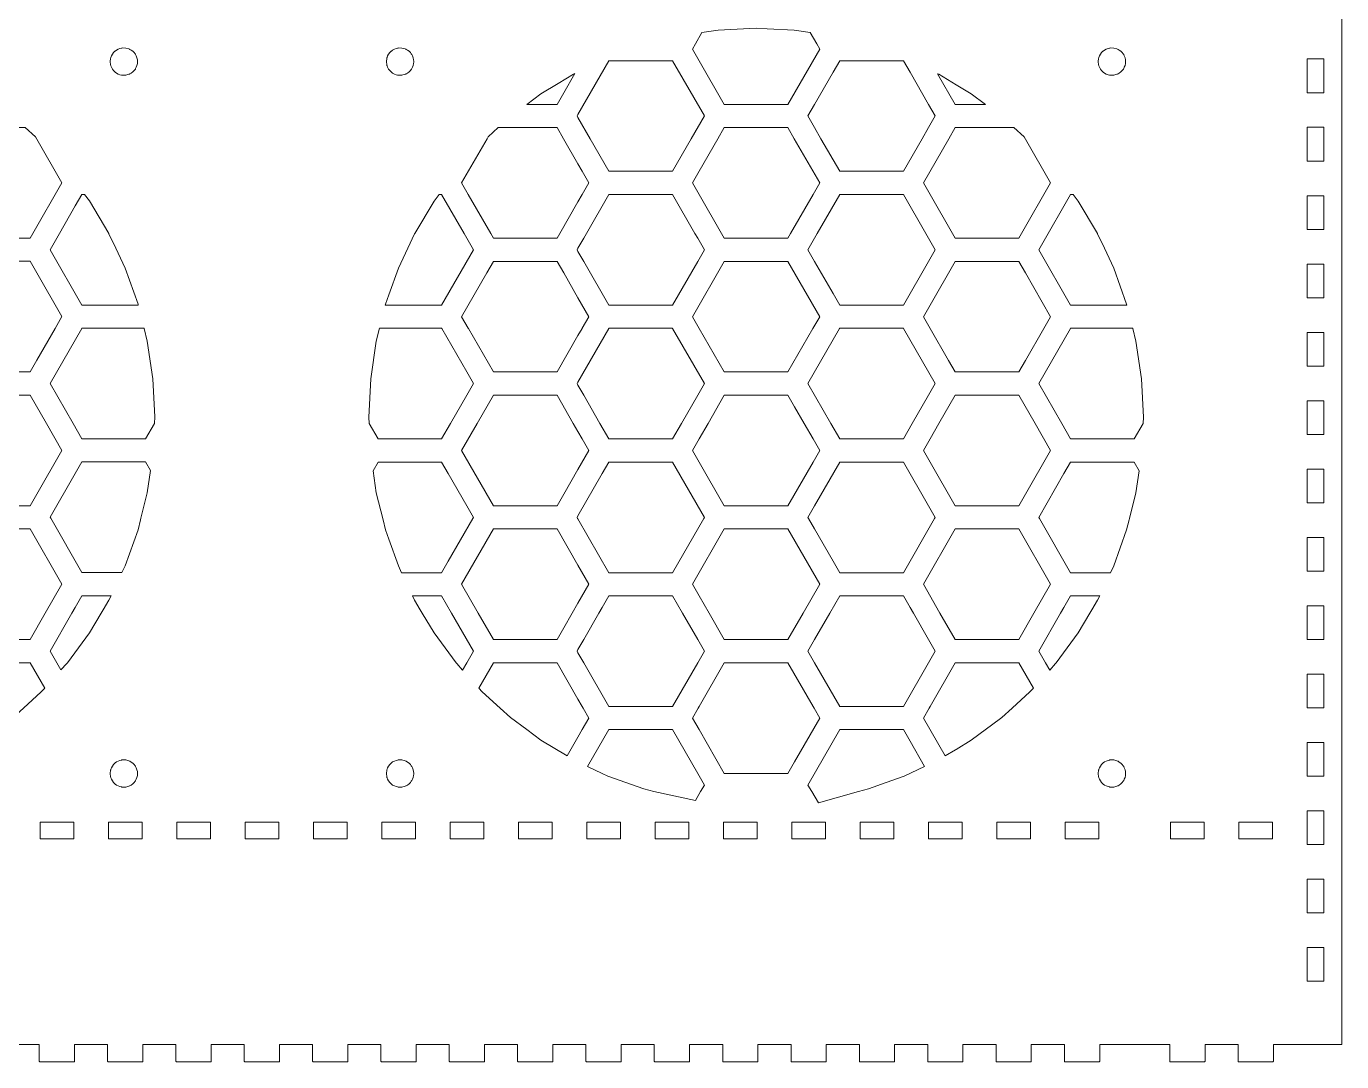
# Model space of a CAD drawing. Header units: millimetres. Extents: x -277 to 488, y -615 to 318.
# Drawn here: x -53.7 to 177.3, y -457.3 to -275.5 of the extents above; entities that cross this region are included whole.
import ezdxf

# ---------------------------------------------------------------- set-up
doc = ezdxf.new("R2010")
doc.units = ezdxf.units.MM
doc.header["$MEASUREMENT"] = 0
doc.layers.add('Layer 1', color=7, linetype='Continuous')

# ---------------------------------------------------------------- blocks, each defined once
blk = doc.blocks.new('block 61')
at = {"layer": 'Layer 1', "lineweight": 0}
blk.add_lwpolyline([(-48.33, -418.16), (-51.29, -418.16), (-51.29, -415.25), (-45.37, -415.25), (-45.37, -418.16), (-48.33, -418.16)], dxfattribs=at)
blk = doc.blocks.new('block 62')
at = {"layer": 'Layer 1', "lineweight": 0}
blk.add_lwpolyline([(-36.33, -418.16), (-39.29, -418.16), (-39.29, -415.25), (-33.37, -415.25), (-33.37, -418.16), (-36.33, -418.16)], dxfattribs=at)
blk = doc.blocks.new('block 63')
at = {"layer": 'Layer 1', "lineweight": 0}
blk.add_lwpolyline([(-24.33, -418.16), (-27.29, -418.16), (-27.29, -415.25), (-21.37, -415.25), (-21.37, -418.16), (-24.33, -418.16)], dxfattribs=at)
blk = doc.blocks.new('block 64')
at = {"layer": 'Layer 1', "lineweight": 0}
blk.add_lwpolyline([(-12.33, -418.16), (-15.29, -418.16), (-15.29, -415.25), (-9.37, -415.25), (-9.37, -418.16), (-12.33, -418.16)], dxfattribs=at)
blk = doc.blocks.new('block 65')
at = {"layer": 'Layer 1', "lineweight": 0}
blk.add_lwpolyline([(-0.33, -418.16), (-3.29, -418.16), (-3.29, -415.25), (2.63, -415.25), (2.63, -418.16), (-0.33, -418.16)], dxfattribs=at)
blk = doc.blocks.new('block 66')
at = {"layer": 'Layer 1', "lineweight": 0}
blk.add_lwpolyline([(11.67, -418.16), (8.71, -418.16), (8.71, -415.25), (14.63, -415.25), (14.63, -418.16), (11.67, -418.16)], dxfattribs=at)
blk = doc.blocks.new('block 67')
at = {"layer": 'Layer 1', "lineweight": 0}
blk.add_lwpolyline([(23.67, -418.16), (20.71, -418.16), (20.71, -415.25), (26.63, -415.25), (26.63, -418.16), (23.67, -418.16)], dxfattribs=at)
blk = doc.blocks.new('block 68')
at = {"layer": 'Layer 1', "lineweight": 0}
blk.add_lwpolyline([(35.67, -418.16), (32.71, -418.16), (32.71, -415.25), (38.63, -415.25), (38.63, -418.16), (35.67, -418.16)], dxfattribs=at)
blk = doc.blocks.new('block 69')
at = {"layer": 'Layer 1', "lineweight": 0}
blk.add_lwpolyline([(47.67, -418.16), (44.71, -418.16), (44.71, -415.25), (50.63, -415.25), (50.63, -418.16), (47.67, -418.16)], dxfattribs=at)
blk = doc.blocks.new('block 70')
at = {"layer": 'Layer 1', "lineweight": 0}
blk.add_lwpolyline([(59.67, -418.16), (56.71, -418.16), (56.71, -415.25), (62.63, -415.25), (62.63, -418.16), (59.67, -418.16)], dxfattribs=at)
blk = doc.blocks.new('block 71')
at = {"layer": 'Layer 1', "lineweight": 0}
blk.add_lwpolyline([(71.67, -418.16), (68.71, -418.16), (68.71, -415.25), (74.63, -415.25), (74.63, -418.16), (71.67, -418.16)], dxfattribs=at)
blk = doc.blocks.new('block 72')
at = {"layer": 'Layer 1', "lineweight": 0}
blk.add_lwpolyline([(83.67, -418.16), (80.71, -418.16), (80.71, -415.25), (86.63, -415.25), (86.63, -418.16), (83.67, -418.16)], dxfattribs=at)
blk = doc.blocks.new('block 73')
at = {"layer": 'Layer 1', "lineweight": 0}
blk.add_lwpolyline([(95.67, -418.16), (92.71, -418.16), (92.71, -415.25), (98.63, -415.25), (98.63, -418.16), (95.67, -418.16)], dxfattribs=at)
blk = doc.blocks.new('block 74')
at = {"layer": 'Layer 1', "lineweight": 0}
blk.add_lwpolyline([(107.67, -418.16), (104.71, -418.16), (104.71, -415.25), (110.63, -415.25), (110.63, -418.16), (107.67, -418.16)], dxfattribs=at)
blk = doc.blocks.new('block 75')
at = {"layer": 'Layer 1', "lineweight": 0}
blk.add_lwpolyline([(119.67, -418.16), (116.71, -418.16), (116.71, -415.25), (122.63, -415.25), (122.63, -418.16), (119.67, -418.16)], dxfattribs=at)
blk = doc.blocks.new('block 76')
at = {"layer": 'Layer 1', "lineweight": 0}
blk.add_lwpolyline([(131.67, -418.16), (128.71, -418.16), (128.71, -415.25), (134.63, -415.25), (134.63, -418.16), (131.67, -418.16)], dxfattribs=at)
blk = doc.blocks.new('block 77')
at = {"layer": 'Layer 1', "lineweight": 0}
blk.add_lwpolyline([(150.17, -418.16), (147.21, -418.16), (147.21, -415.25), (153.13, -415.25), (153.13, -418.16), (150.17, -418.16)], dxfattribs=at)
blk = doc.blocks.new('block 78')
at = {"layer": 'Layer 1', "lineweight": 0}
blk.add_lwpolyline([(162.17, -418.16), (159.21, -418.16), (159.21, -415.25), (165.13, -415.25), (165.13, -418.16), (162.17, -418.16)], dxfattribs=at)
blk = doc.blocks.new('block 110')
at = {"layer": 'Layer 1', "lineweight": 0}
blk.add_lwpolyline([(-34.18, -406.7), (-34.18, -406.79), (-34.21, -407.05), (-34.28, -407.38), (-34.4, -407.7), (-34.52, -407.93), (-34.56, -408), (-34.61, -408.07), (-34.77, -408.27), (-35.01, -408.52), (-35.28, -408.72), (-35.51, -408.85), (-35.58, -408.89), (-35.69, -408.93), (-36.24, -409.08), (-36.81, -409.1), (-36.92, -409.08), (-37.01, -409.07), (-37.26, -409), (-37.58, -408.89), (-37.88, -408.72), (-38.09, -408.57), (-38.15, -408.52), (-38.22, -408.46), (-38.4, -408.27), (-38.6, -408), (-38.76, -407.7), (-38.86, -407.46), (-38.88, -407.38), (-38.92, -407.27), (-38.98, -406.7), (-38.92, -406.14), (-38.88, -406.03), (-38.86, -405.95), (-38.76, -405.71), (-38.6, -405.41), (-38.4, -405.13), (-38.22, -404.95), (-38.15, -404.89), (-38.09, -404.84), (-37.88, -404.68), (-37.58, -404.52), (-37.26, -404.4), (-37.01, -404.34), (-36.92, -404.33), (-36.81, -404.31), (-36.24, -404.33), (-35.69, -404.48), (-35.58, -404.52), (-35.51, -404.56), (-35.28, -404.69), (-35.01, -404.89), (-34.77, -405.13), (-34.61, -405.33), (-34.56, -405.41), (-34.52, -405.48), (-34.4, -405.71), (-34.28, -406.03), (-34.21, -406.36), (-34.18, -406.62), (-34.18, -406.7)], dxfattribs=at)
blk = doc.blocks.new('block 111')
at = {"layer": 'Layer 1', "lineweight": 0}
blk.add_lwpolyline([(-34.18, -281.71), (-34.18, -281.79), (-34.21, -282.05), (-34.28, -282.38), (-34.4, -282.7), (-34.52, -282.93), (-34.56, -283), (-34.61, -283.07), (-34.77, -283.27), (-35.01, -283.52), (-35.28, -283.72), (-35.51, -283.85), (-35.58, -283.89), (-35.69, -283.93), (-36.24, -284.08), (-36.81, -284.1), (-36.92, -284.08), (-37.01, -284.07), (-37.26, -284.01), (-37.58, -283.89), (-37.88, -283.72), (-38.09, -283.57), (-38.15, -283.52), (-38.22, -283.46), (-38.4, -283.27), (-38.6, -283), (-38.76, -282.7), (-38.86, -282.46), (-38.88, -282.38), (-38.92, -282.27), (-38.98, -281.71), (-38.92, -281.14), (-38.88, -281.03), (-38.86, -280.95), (-38.76, -280.71), (-38.6, -280.41), (-38.4, -280.13), (-38.22, -279.94), (-38.15, -279.89), (-38.09, -279.84), (-37.88, -279.68), (-37.58, -279.52), (-37.26, -279.4), (-37.01, -279.34), (-36.92, -279.33), (-36.81, -279.31), (-36.24, -279.33), (-35.69, -279.47), (-35.58, -279.52), (-35.51, -279.56), (-35.28, -279.68), (-35.01, -279.89), (-34.77, -280.13), (-34.61, -280.33), (-34.56, -280.41), (-34.52, -280.48), (-34.4, -280.71), (-34.28, -281.03), (-34.21, -281.36), (-34.18, -281.62), (-34.18, -281.71)], dxfattribs=at)
blk = doc.blocks.new('block 112')
at = {"layer": 'Layer 1', "lineweight": 0}
blk.add_lwpolyline([(14.32, -406.7), (14.32, -406.79), (14.29, -407.05), (14.22, -407.38), (14.1, -407.7), (13.98, -407.93), (13.94, -408), (13.89, -408.07), (13.73, -408.27), (13.49, -408.52), (13.22, -408.72), (12.99, -408.85), (12.92, -408.89), (12.81, -408.93), (12.26, -409.08), (11.69, -409.1), (11.58, -409.08), (11.49, -409.07), (11.24, -409), (10.92, -408.89), (10.62, -408.72), (10.41, -408.57), (10.35, -408.52), (10.28, -408.46), (10.1, -408.27), (9.9, -408), (9.74, -407.7), (9.64, -407.46), (9.62, -407.38), (9.58, -407.27), (9.52, -406.7), (9.58, -406.14), (9.62, -406.03), (9.64, -405.95), (9.74, -405.71), (9.9, -405.41), (10.1, -405.13), (10.28, -404.95), (10.35, -404.89), (10.41, -404.84), (10.62, -404.68), (10.92, -404.52), (11.24, -404.4), (11.49, -404.34), (11.58, -404.33), (11.69, -404.31), (12.26, -404.33), (12.81, -404.48), (12.92, -404.52), (12.99, -404.56), (13.22, -404.69), (13.49, -404.89), (13.73, -405.13), (13.89, -405.33), (13.94, -405.41), (13.98, -405.48), (14.1, -405.71), (14.22, -406.03), (14.29, -406.36), (14.32, -406.62), (14.32, -406.7)], dxfattribs=at)
blk = doc.blocks.new('block 113')
at = {"layer": 'Layer 1', "lineweight": 0}
blk.add_lwpolyline([(14.32, -281.71), (14.32, -281.79), (14.29, -282.05), (14.22, -282.38), (14.1, -282.7), (13.98, -282.93), (13.94, -283), (13.89, -283.07), (13.73, -283.27), (13.49, -283.52), (13.22, -283.72), (12.99, -283.85), (12.92, -283.89), (12.81, -283.93), (12.26, -284.08), (11.69, -284.1), (11.58, -284.08), (11.49, -284.07), (11.24, -284.01), (10.92, -283.89), (10.62, -283.72), (10.41, -283.57), (10.35, -283.52), (10.28, -283.46), (10.1, -283.27), (9.9, -283), (9.74, -282.7), (9.64, -282.46), (9.62, -282.38), (9.58, -282.27), (9.52, -281.71), (9.58, -281.14), (9.62, -281.03), (9.64, -280.95), (9.74, -280.71), (9.9, -280.41), (10.1, -280.13), (10.28, -279.94), (10.35, -279.89), (10.41, -279.84), (10.62, -279.68), (10.92, -279.52), (11.24, -279.4), (11.49, -279.34), (11.58, -279.33), (11.69, -279.31), (12.26, -279.33), (12.81, -279.47), (12.92, -279.52), (12.99, -279.56), (13.22, -279.68), (13.49, -279.89), (13.73, -280.13), (13.89, -280.33), (13.94, -280.41), (13.98, -280.48), (14.1, -280.71), (14.22, -281.03), (14.29, -281.36), (14.32, -281.62), (14.32, -281.71)], dxfattribs=at)
blk = doc.blocks.new('block 114')
at = {"layer": 'Layer 1', "lineweight": 0}
blk.add_lwpolyline([(139.32, -406.7), (139.32, -406.79), (139.3, -407.05), (139.22, -407.38), (139.1, -407.7), (138.99, -407.93), (138.94, -408), (138.89, -408.07), (138.73, -408.27), (138.49, -408.52), (138.22, -408.72), (137.99, -408.85), (137.92, -408.89), (137.81, -408.93), (137.26, -409.08), (136.69, -409.1), (136.58, -409.08), (136.49, -409.07), (136.24, -409), (135.92, -408.89), (135.62, -408.72), (135.41, -408.57), (135.35, -408.52), (135.28, -408.46), (135.1, -408.27), (134.9, -408), (134.74, -407.7), (134.64, -407.46), (134.62, -407.38), (134.58, -407.27), (134.52, -406.7), (134.58, -406.14), (134.62, -406.03), (134.64, -405.95), (134.74, -405.71), (134.9, -405.41), (135.1, -405.13), (135.28, -404.95), (135.35, -404.89), (135.41, -404.84), (135.62, -404.68), (135.92, -404.52), (136.24, -404.4), (136.49, -404.34), (136.58, -404.33), (136.69, -404.31), (137.26, -404.33), (137.81, -404.48), (137.92, -404.52), (137.99, -404.56), (138.22, -404.69), (138.49, -404.89), (138.73, -405.13), (138.89, -405.33), (138.94, -405.41), (138.99, -405.48), (139.1, -405.71), (139.22, -406.03), (139.3, -406.36), (139.32, -406.62), (139.32, -406.7)], dxfattribs=at)
blk = doc.blocks.new('block 115')
at = {"layer": 'Layer 1', "lineweight": 0}
blk.add_lwpolyline([(139.32, -281.71), (139.32, -281.79), (139.3, -282.05), (139.22, -282.38), (139.1, -282.7), (138.99, -282.93), (138.94, -283), (138.89, -283.07), (138.73, -283.27), (138.49, -283.52), (138.22, -283.72), (137.99, -283.85), (137.92, -283.89), (137.81, -283.93), (137.26, -284.08), (136.69, -284.1), (136.58, -284.08), (136.49, -284.07), (136.24, -284.01), (135.92, -283.89), (135.62, -283.72), (135.41, -283.57), (135.35, -283.52), (135.28, -283.46), (135.1, -283.27), (134.9, -283), (134.74, -282.7), (134.64, -282.46), (134.62, -282.38), (134.58, -282.27), (134.52, -281.71), (134.58, -281.14), (134.62, -281.03), (134.64, -280.95), (134.74, -280.71), (134.9, -280.41), (135.1, -280.13), (135.28, -279.94), (135.35, -279.89), (135.41, -279.84), (135.62, -279.68), (135.92, -279.52), (136.24, -279.4), (136.49, -279.34), (136.58, -279.33), (136.69, -279.31), (137.26, -279.33), (137.81, -279.47), (137.92, -279.52), (137.99, -279.56), (138.22, -279.68), (138.49, -279.89), (138.73, -280.13), (138.89, -280.33), (138.94, -280.41), (138.99, -280.48), (139.1, -280.71), (139.22, -281.03), (139.3, -281.36), (139.32, -281.62), (139.32, -281.71)], dxfattribs=at)
blk = doc.blocks.new('block 116')
at = {"layer": 'Layer 1', "lineweight": 0}
blk.add_lwpolyline([(-57.23, -454.31), (-51.43, -454.31), (-51.43, -457.2), (-51.43, -457.22), (-51.4, -457.28), (-51.35, -457.3), (-51.33, -457.3), (-45.33, -457.3), (-45.31, -457.3), (-45.26, -457.28), (-45.23, -457.22), (-45.23, -457.2), (-45.23, -454.31), (-39.43, -454.31), (-39.43, -457.2), (-39.43, -457.22), (-39.4, -457.28), (-39.35, -457.3), (-39.33, -457.3), (-33.33, -457.3), (-33.31, -457.3), (-33.26, -457.28), (-33.23, -457.22), (-33.23, -457.2), (-33.23, -454.31), (-27.43, -454.31), (-27.43, -457.2), (-27.43, -457.22), (-27.4, -457.28), (-27.35, -457.3), (-27.33, -457.3), (-21.33, -457.3), (-21.31, -457.3), (-21.26, -457.28), (-21.23, -457.22), (-21.23, -457.2), (-21.23, -454.31), (-15.43, -454.31), (-15.43, -457.2), (-15.43, -457.22), (-15.4, -457.28), (-15.35, -457.3), (-15.33, -457.3), (-9.33, -457.3), (-9.31, -457.3), (-9.26, -457.28), (-9.23, -457.22), (-9.23, -457.2), (-9.23, -454.31), (-3.43, -454.31), (-3.43, -457.2), (-3.43, -457.22), (-3.4, -457.28), (-3.35, -457.3), (-3.33, -457.3), (2.67, -457.3), (2.69, -457.3), (2.74, -457.28), (2.77, -457.22), (2.77, -457.2), (2.77, -454.31), (8.57, -454.31), (8.57, -457.2), (8.57, -457.22), (8.6, -457.28), (8.65, -457.3), (8.67, -457.3), (14.67, -457.3), (14.69, -457.3), (14.74, -457.28), (14.77, -457.22), (14.77, -457.2), (14.77, -454.31), (20.57, -454.31), (20.57, -457.2), (20.57, -457.22), (20.6, -457.28), (20.65, -457.3), (20.67, -457.3), (26.67, -457.3), (26.69, -457.3), (26.74, -457.28), (26.77, -457.22), (26.77, -457.2), (26.77, -454.31), (32.57, -454.31), (32.57, -457.2), (32.57, -457.22), (32.6, -457.28), (32.65, -457.3), (32.67, -457.3), (38.67, -457.3), (38.69, -457.3), (38.74, -457.28), (38.77, -457.22), (38.77, -457.2), (38.77, -454.31), (44.57, -454.31), (44.57, -457.2), (44.57, -457.22), (44.6, -457.28), (44.65, -457.3), (44.67, -457.3), (50.67, -457.3), (50.69, -457.3), (50.74, -457.28), (50.77, -457.22), (50.77, -457.2), (50.77, -454.31), (56.57, -454.31), (56.57, -457.2), (56.57, -457.22), (56.6, -457.28), (56.65, -457.3), (56.67, -457.3), (62.67, -457.3), (62.69, -457.3), (62.74, -457.28), (62.77, -457.22), (62.77, -457.2), (62.77, -454.31), (68.57, -454.31), (68.57, -457.2), (68.57, -457.22), (68.6, -457.28), (68.65, -457.3), (68.67, -457.3), (74.67, -457.3), (74.69, -457.3), (74.74, -457.28), (74.77, -457.22), (74.77, -457.2), (74.77, -454.31), (80.57, -454.31), (80.57, -457.2), (80.57, -457.22), (80.6, -457.28), (80.65, -457.3), (80.67, -457.3), (86.67, -457.3), (86.69, -457.3), (86.74, -457.28), (86.77, -457.22), (86.77, -457.2), (86.77, -454.31), (92.57, -454.31), (92.57, -457.2), (92.57, -457.22), (92.6, -457.28), (92.65, -457.3), (92.67, -457.3), (98.67, -457.3), (98.69, -457.3), (98.74, -457.28), (98.77, -457.22), (98.77, -457.2), (98.77, -454.31), (104.57, -454.31), (104.57, -457.2), (104.57, -457.22), (104.6, -457.28), (104.65, -457.3), (104.67, -457.3), (110.67, -457.3), (110.69, -457.3), (110.74, -457.28), (110.77, -457.22), (110.77, -457.2), (110.77, -454.31), (116.57, -454.31), (116.57, -457.2), (116.57, -457.22), (116.6, -457.28), (116.65, -457.3), (116.67, -457.3), (122.67, -457.3), (122.69, -457.3), (122.74, -457.28), (122.77, -457.22), (122.77, -457.2), (122.77, -454.31), (128.57, -454.31), (128.57, -457.2), (128.57, -457.22), (128.6, -457.28), (128.65, -457.3), (128.67, -457.3), (134.67, -457.3), (134.69, -457.3), (134.74, -457.28), (134.77, -457.22), (134.77, -457.2), (134.77, -454.31), (141.17, -454.31), (147.07, -454.31), (147.07, -457.2), (147.07, -457.22), (147.1, -457.28), (147.15, -457.3), (147.17, -457.3), (153.17, -457.3), (153.18, -457.3), (153.24, -457.28), (153.27, -457.22), (153.27, -457.2), (153.27, -454.31), (159.07, -454.31), (159.07, -457.2), (159.07, -457.22), (159.1, -457.28), (159.15, -457.3), (159.17, -457.3), (165.17, -457.3), (165.19, -457.3), (165.24, -457.28), (165.27, -457.22), (165.27, -457.2), (165.27, -454.31), (171.17, -454.31), (177.17, -454.31), (177.18, -454.31), (177.24, -454.27), (177.27, -454.22), (177.27, -454.2), (177.27, -234.2)], dxfattribs=at)
blk = doc.blocks.new('block 117')
at = {"layer": 'Layer 1', "lineweight": 0}
blk.add_lwpolyline([(174.13, -440.2), (174.13, -443.16), (171.21, -443.16), (171.21, -437.24), (174.13, -437.24), (174.13, -440.2)], dxfattribs=at)
blk = doc.blocks.new('block 118')
at = {"layer": 'Layer 1', "lineweight": 0}
blk.add_lwpolyline([(174.13, -428.2), (174.13, -431.17), (171.21, -431.17), (171.21, -425.24), (174.13, -425.24), (174.13, -428.2)], dxfattribs=at)
blk = doc.blocks.new('block 119')
at = {"layer": 'Layer 1', "lineweight": 0}
blk.add_lwpolyline([(174.13, -416.21), (174.13, -419.16), (171.21, -419.16), (171.21, -413.25), (174.13, -413.25), (174.13, -416.21)], dxfattribs=at)
blk = doc.blocks.new('block 120')
at = {"layer": 'Layer 1', "lineweight": 0}
blk.add_lwpolyline([(174.13, -404.2), (174.13, -407.16), (171.21, -407.16), (171.21, -401.24), (174.13, -401.24), (174.13, -404.2)], dxfattribs=at)
blk = doc.blocks.new('block 121')
at = {"layer": 'Layer 1', "lineweight": 0}
blk.add_lwpolyline([(174.13, -392.21), (174.13, -395.17), (171.21, -395.17), (171.21, -389.25), (174.13, -389.25), (174.13, -392.21)], dxfattribs=at)
blk = doc.blocks.new('block 122')
at = {"layer": 'Layer 1', "lineweight": 0}
blk.add_lwpolyline([(174.13, -380.2), (174.13, -383.16), (171.21, -383.16), (171.21, -377.24), (174.13, -377.24), (174.13, -380.2)], dxfattribs=at)
blk = doc.blocks.new('block 123')
at = {"layer": 'Layer 1', "lineweight": 0}
blk.add_lwpolyline([(174.13, -368.21), (174.13, -371.17), (171.21, -371.17), (171.21, -365.25), (174.13, -365.25), (174.13, -368.21)], dxfattribs=at)
blk = doc.blocks.new('block 124')
at = {"layer": 'Layer 1', "lineweight": 0}
blk.add_lwpolyline([(174.13, -356.2), (174.13, -359.16), (171.21, -359.16), (171.21, -353.24), (174.13, -353.24), (174.13, -356.2)], dxfattribs=at)
blk = doc.blocks.new('block 125')
at = {"layer": 'Layer 1', "lineweight": 0}
blk.add_lwpolyline([(174.13, -344.21), (174.13, -347.16), (171.21, -347.16), (171.21, -341.24), (174.13, -341.24), (174.13, -344.21)], dxfattribs=at)
blk = doc.blocks.new('block 126')
at = {"layer": 'Layer 1', "lineweight": 0}
blk.add_lwpolyline([(174.13, -332.21), (174.13, -335.17), (171.21, -335.17), (171.21, -329.25), (174.13, -329.25), (174.13, -332.21)], dxfattribs=at)
blk = doc.blocks.new('block 127')
at = {"layer": 'Layer 1', "lineweight": 0}
blk.add_lwpolyline([(174.13, -320.2), (174.13, -323.16), (171.21, -323.16), (171.21, -317.24), (174.13, -317.24), (174.13, -320.2)], dxfattribs=at)
blk = doc.blocks.new('block 128')
at = {"layer": 'Layer 1', "lineweight": 0}
blk.add_lwpolyline([(174.13, -308.21), (174.13, -311.17), (171.21, -311.17), (171.21, -305.24), (174.13, -305.24), (174.13, -308.21)], dxfattribs=at)
blk = doc.blocks.new('block 129')
at = {"layer": 'Layer 1', "lineweight": 0}
blk.add_lwpolyline([(174.13, -296.2), (174.13, -299.16), (171.21, -299.16), (171.21, -293.24), (174.13, -293.24), (174.13, -296.2)], dxfattribs=at)
blk = doc.blocks.new('block 130')
at = {"layer": 'Layer 1', "lineweight": 0}
blk.add_lwpolyline([(174.13, -284.2), (174.13, -287.16), (171.21, -287.16), (171.21, -281.24), (174.13, -281.24), (174.13, -284.2)], dxfattribs=at)
blk = doc.blocks.new('block 413')
at = {"layer": 'Layer 1', "lineweight": 0}
blk.add_lwpolyline([(8.31, -328.52), (8.93, -328.52), (9.95, -328.52), (13.29, -328.52), (16.88, -328.52), (19.22, -328.52), (19.24, -328.57), (23.63, -336.2), (24.81, -338.24), (23.63, -340.27), (20.78, -345.23), (19.22, -347.95), (16.88, -347.95), (13.29, -347.95), (9.95, -347.95), (8.93, -347.95), (8.05, -347.95), (6.5, -345.26), (6.5, -345.23), (6.44, -344.11), (6.77, -337.42), (7.75, -330.79), (8.31, -328.52)], dxfattribs=at)
blk = doc.blocks.new('block 414')
at = {"layer": 'Layer 1', "lineweight": 0}
blk.add_lwpolyline([(8.05, -352.02), (8.93, -352.02), (9.95, -352.02), (13.29, -352.02), (19.22, -352.02), (20.39, -354.05), (23.63, -359.69), (24.81, -361.73), (24.71, -361.9), (20.39, -369.41), (19.22, -371.44), (13.29, -371.44), (12.19, -371.44), (11.62, -370.23), (9.95, -365.55), (9.37, -363.92), (8.93, -362.15), (7.75, -357.42), (7.17, -353.53), (8.05, -352.02)], dxfattribs=at)
blk = doc.blocks.new('block 415')
at = {"layer": 'Layer 1', "lineweight": 0}
blk.add_lwpolyline([(85.37, -411.85), (84.2, -409.87), (83.54, -408.72), (89.13, -399), (100.3, -399), (101.47, -401.04), (104.02, -405.48), (100.46, -407.17), (97.29, -408.31), (94.18, -409.42), (92.42, -409.87), (85.37, -411.85)], dxfattribs=at)
blk = doc.blocks.new('block 416')
at = {"layer": 'Layer 1', "lineweight": 0}
blk.add_lwpolyline([(63.78, -411.44), (56.47, -409.87), (54.7, -409.42), (48.42, -407.17), (47.39, -406.68), (44.86, -405.48), (48.59, -399), (59.76, -399), (64.18, -406.68), (65.35, -408.72), (64.68, -409.87), (63.78, -411.44)], dxfattribs=at)
blk = doc.blocks.new('block 417')
at = {"layer": 'Layer 1', "lineweight": 0}
blk.add_lwpolyline([(74.44, -275.85), (67.78, -276.18), (64.94, -276.61), (63.8, -278.57), (63.27, -279.5), (64.44, -281.54), (68.86, -289.21), (76.36, -289.21), (80.03, -289.21), (85.62, -279.5), (85.08, -278.57), (83.95, -276.61), (81.11, -276.18), (76.36, -275.95), (74.44, -275.85)], dxfattribs=at)
blk = doc.blocks.new('block 418')
at = {"layer": 'Layer 1', "lineweight": 0}
blk.add_lwpolyline([(114.71, -289.21), (109.57, -289.21), (109.4, -289.21), (106.29, -283.82), (106.5, -283.91), (109.57, -285.76), (112.22, -287.36), (114.71, -289.21)], dxfattribs=at)
blk = doc.blocks.new('block 419')
at = {"layer": 'Layer 1', "lineweight": 0}
blk.add_lwpolyline([(126.15, -303), (121.03, -311.9), (120.57, -312.71), (109.57, -312.71), (109.4, -312.71), (108.93, -311.9), (104.98, -305.03), (103.81, -303), (108.27, -295.24), (109.4, -293.28), (109.57, -293.28), (118.23, -293.28), (119.71, -293.28), (121.51, -294.92), (121.74, -295.32), (126.15, -303)], dxfattribs=at)
blk = doc.blocks.new('block 420')
at = {"layer": 'Layer 1', "lineweight": 0}
blk.add_lwpolyline([(130.98, -306.19), (134.39, -311.9), (134.41, -311.93), (135.6, -314.45), (137.26, -317.99), (139.51, -324.3), (139.55, -324.45), (135.6, -324.45), (129.66, -324.45), (124.08, -314.74), (125.71, -311.9), (128.49, -307.06), (129.66, -305.03), (130.12, -305.03), (130.98, -306.19)], dxfattribs=at)
blk = doc.blocks.new('block 421')
at = {"layer": 'Layer 1', "lineweight": 0}
blk.add_lwpolyline([(83.54, -291.25), (84.71, -289.21), (87.96, -283.57), (89.13, -281.54), (100.3, -281.54), (101.47, -283.57), (104.71, -289.21), (105.88, -291.25), (104.71, -293.28), (103.59, -295.24), (100.3, -300.96), (89.13, -300.96), (85.83, -295.24), (84.71, -293.28), (83.54, -291.25)], dxfattribs=at)
blk = doc.blocks.new('block 422')
at = {"layer": 'Layer 1', "lineweight": 0}
blk.add_lwpolyline([(100.3, -305.03), (104.25, -311.9), (104.71, -312.71), (105.88, -314.74), (104.71, -316.78), (100.3, -324.45), (92.97, -324.45), (91.47, -324.45), (89.13, -324.45), (87.96, -322.42), (84.71, -316.78), (83.54, -314.74), (84.71, -312.71), (85.17, -311.9), (89.13, -305.03), (91.47, -305.03), (97.96, -305.03), (100.3, -305.03)], dxfattribs=at)
blk = doc.blocks.new('block 423')
at = {"layer": 'Layer 1', "lineweight": 0}
blk.add_lwpolyline([(126.15, -326.49), (124.96, -328.57), (121.74, -334.17), (120.57, -336.2), (118.23, -336.2), (109.57, -336.2), (109.4, -336.2), (108.22, -334.17), (105, -328.57), (103.81, -326.49), (104.98, -324.45), (109.4, -316.78), (109.57, -316.78), (118.23, -316.78), (120.57, -316.78), (121.74, -318.81), (126.15, -326.49)], dxfattribs=at)
blk = doc.blocks.new('block 424')
at = {"layer": 'Layer 1', "lineweight": 0}
blk.add_lwpolyline([(120.57, -340.27), (123.42, -345.23), (126.15, -349.98), (121.74, -357.66), (120.57, -359.69), (109.57, -359.69), (109.4, -359.69), (104.98, -352.02), (103.81, -349.98), (104.98, -347.95), (106.54, -345.23), (109.4, -340.27), (109.57, -340.27), (120.57, -340.27)], dxfattribs=at)
blk = doc.blocks.new('block 425')
at = {"layer": 'Layer 1', "lineweight": 0}
blk.add_lwpolyline([(100.3, -328.52), (100.32, -328.57), (105.88, -338.24), (104.71, -340.27), (101.86, -345.23), (100.3, -347.95), (89.13, -347.95), (87.56, -345.23), (83.54, -338.24), (89.1, -328.57), (89.13, -328.52), (92.97, -328.52), (100.3, -328.52)], dxfattribs=at)
blk = doc.blocks.new('block 426')
at = {"layer": 'Layer 1', "lineweight": 0}
blk.add_lwpolyline([(80.03, -312.71), (76.36, -312.71), (68.86, -312.71), (68.39, -311.9), (64.44, -305.03), (63.27, -303), (64.44, -300.96), (67.73, -295.24), (68.86, -293.28), (71.2, -293.28), (76.36, -293.28), (80.03, -293.28), (81.15, -295.24), (85.62, -303), (84.45, -305.03), (80.49, -311.9), (80.03, -312.71)], dxfattribs=at)
blk = doc.blocks.new('block 427')
at = {"layer": 'Layer 1', "lineweight": 0}
blk.add_lwpolyline([(80.03, -336.2), (76.36, -336.2), (68.86, -336.2), (64.46, -328.57), (63.27, -326.49), (68.86, -316.78), (76.36, -316.78), (80.03, -316.78), (85.62, -326.49), (84.42, -328.57), (80.03, -336.2)], dxfattribs=at)
blk = doc.blocks.new('block 428')
at = {"layer": 'Layer 1', "lineweight": 0}
blk.add_lwpolyline([(65.35, -291.25), (63.05, -295.24), (59.76, -300.96), (48.59, -300.96), (45.29, -295.24), (43.16, -291.52), (43, -291.25), (43.16, -290.97), (48.59, -281.54), (59.76, -281.54), (65.35, -291.25)], dxfattribs=at)
blk = doc.blocks.new('block 429')
at = {"layer": 'Layer 1', "lineweight": 0}
blk.add_lwpolyline([(45.08, -303), (43.91, -305.03), (43.16, -306.33), (39.95, -311.9), (39.49, -312.71), (28.32, -312.71), (27.85, -311.9), (23.9, -305.03), (22.73, -303), (27.19, -295.24), (27.37, -294.92), (29.17, -293.28), (30.66, -293.28), (37.15, -293.28), (39.49, -293.28), (40.61, -295.24), (43.16, -299.66), (43.91, -300.96), (45.08, -303)], dxfattribs=at)
blk = doc.blocks.new('block 430')
at = {"layer": 'Layer 1', "lineweight": 0}
blk.add_lwpolyline([(59.76, -305.03), (63.71, -311.9), (64.18, -312.71), (65.35, -314.74), (64.18, -316.78), (59.76, -324.45), (48.59, -324.45), (44.17, -316.78), (43.16, -315.02), (43, -314.74), (43.16, -314.47), (44.17, -312.71), (44.63, -311.9), (48.59, -305.03), (59.76, -305.03)], dxfattribs=at)
blk = doc.blocks.new('block 431')
at = {"layer": 'Layer 1', "lineweight": 0}
blk.add_lwpolyline([(36.66, -287.36), (39.71, -285.53), (42.39, -283.91), (42.59, -283.81), (40.66, -287.18), (39.49, -289.21), (34.17, -289.21), (36.66, -287.36)], dxfattribs=at)
blk = doc.blocks.new('block 432')
at = {"layer": 'Layer 1', "lineweight": 0}
blk.add_lwpolyline([(17.9, -306.19), (18.76, -305.03), (19.22, -305.03), (23.17, -311.9), (23.63, -312.71), (24.81, -314.74), (19.22, -324.45), (13.29, -324.45), (9.95, -324.45), (9.33, -324.45), (9.37, -324.3), (9.95, -322.66), (11.62, -317.99), (13.29, -314.45), (14.47, -311.93), (14.49, -311.9), (17.9, -306.19)], dxfattribs=at)
blk = doc.blocks.new('block 433')
at = {"layer": 'Layer 1', "lineweight": 0}
blk.add_lwpolyline([(59.76, -328.52), (59.78, -328.57), (65.35, -338.24), (64.18, -340.27), (61.32, -345.23), (59.76, -347.95), (48.59, -347.95), (47.02, -345.23), (44.17, -340.27), (43.16, -338.51), (43, -338.24), (43.16, -337.96), (48.56, -328.57), (48.59, -328.52), (50.93, -328.52), (57.42, -328.52), (59.76, -328.52)], dxfattribs=at)
blk = doc.blocks.new('block 434')
at = {"layer": 'Layer 1', "lineweight": 0}
blk.add_lwpolyline([(39.49, -316.78), (40.66, -318.81), (43.16, -323.15), (45.08, -326.49), (43.91, -328.52), (43.88, -328.57), (43.16, -329.82), (39.49, -336.2), (28.32, -336.2), (23.92, -328.57), (23.9, -328.52), (22.73, -326.49), (27.15, -318.81), (28.32, -316.78), (39.49, -316.78)], dxfattribs=at)
blk = doc.blocks.new('block 435')
at = {"layer": 'Layer 1', "lineweight": 0}
blk.add_lwpolyline([(39.49, -340.27), (42.34, -345.23), (43.16, -346.65), (43.91, -347.95), (45.08, -349.98), (43.16, -353.32), (40.66, -357.66), (39.49, -359.69), (28.32, -359.69), (22.73, -349.98), (25.46, -345.23), (28.32, -340.27), (37.15, -340.27), (39.49, -340.27)], dxfattribs=at)
blk = doc.blocks.new('block 436')
at = {"layer": 'Layer 1', "lineweight": 0}
blk.add_lwpolyline([(129.66, -347.95), (128.1, -345.23), (124.08, -338.24), (129.64, -328.57), (129.66, -328.52), (132, -328.52), (135.6, -328.52), (138.5, -328.52), (139.95, -328.52), (140.57, -328.52), (140.58, -328.57), (141.13, -330.79), (142.11, -337.42), (142.44, -344.11), (142.39, -345.23), (142.38, -345.26), (140.84, -347.95), (139.95, -347.95), (138.5, -347.95), (135.6, -347.95), (132, -347.95), (129.66, -347.95)], dxfattribs=at)
blk = doc.blocks.new('block 437')
at = {"layer": 'Layer 1', "lineweight": 0}
blk.add_lwpolyline([(129.66, -352.02), (135.6, -352.02), (139.95, -352.02), (140.84, -352.02), (141.71, -353.53), (141.13, -357.42), (140.02, -361.9), (139.95, -362.15), (139.51, -363.92), (137.26, -370.23), (136.69, -371.44), (135.6, -371.44), (129.66, -371.44), (124.18, -361.9), (124.08, -361.73), (128.49, -354.05), (129.66, -352.02)], dxfattribs=at)
blk = doc.blocks.new('block 438')
at = {"layer": 'Layer 1', "lineweight": 0}
blk.add_lwpolyline([(126.15, -373.48), (123.23, -378.56), (120.57, -383.19), (109.57, -383.19), (109.4, -383.19), (106.73, -378.56), (103.81, -373.48), (109.4, -363.76), (109.57, -363.76), (120.57, -363.76), (126.15, -373.48)], dxfattribs=at)
blk = doc.blocks.new('block 439')
at = {"layer": 'Layer 1', "lineweight": 0}
blk.add_lwpolyline([(134.41, -376.28), (133.41, -377.96), (133.05, -378.56), (130.98, -382.03), (127.12, -387.26), (127.01, -387.41), (125.99, -388.54), (125.25, -387.26), (124.08, -385.22), (127.91, -378.56), (128.49, -377.54), (129.66, -375.51), (132, -375.51), (134.78, -375.51), (134.41, -376.28)], dxfattribs=at)
blk = doc.blocks.new('block 440')
at = {"layer": 'Layer 1', "lineweight": 0}
blk.add_lwpolyline([(80.03, -359.69), (76.36, -359.69), (68.86, -359.69), (64.44, -352.02), (63.27, -349.98), (64.44, -347.95), (66, -345.23), (68.86, -340.27), (71.2, -340.27), (76.36, -340.27), (77.69, -340.27), (80.03, -340.27), (81.2, -342.3), (82.88, -345.23), (84.45, -347.95), (85.62, -349.98), (84.45, -352.02), (80.03, -359.69)], dxfattribs=at)
blk = doc.blocks.new('block 441')
at = {"layer": 'Layer 1', "lineweight": 0}
blk.add_lwpolyline([(105.88, -361.73), (105.79, -361.9), (100.3, -371.44), (89.13, -371.44), (87.96, -369.41), (84.71, -363.76), (83.64, -361.9), (83.54, -361.73), (84.71, -359.69), (89.13, -352.02), (100.3, -352.02), (104.71, -359.69), (105.88, -361.73)], dxfattribs=at)
blk = doc.blocks.new('block 442')
at = {"layer": 'Layer 1', "lineweight": 0}
blk.add_lwpolyline([(85.62, -373.48), (82.69, -378.56), (80.03, -383.19), (76.36, -383.19), (68.86, -383.19), (66.19, -378.56), (64.44, -375.51), (63.27, -373.48), (68.86, -363.76), (76.36, -363.76), (80.03, -363.76), (85.62, -373.48)], dxfattribs=at)
blk = doc.blocks.new('block 443')
at = {"layer": 'Layer 1', "lineweight": 0}
blk.add_lwpolyline([(122.52, -392.37), (119.39, -395.23), (117.58, -396.87), (117.36, -397.03), (112.22, -400.86), (109.57, -402.46), (109.44, -402.53), (107.63, -403.62), (103.81, -396.97), (104.81, -395.23), (104.98, -394.93), (109.4, -387.26), (109.57, -387.26), (118.23, -387.26), (120.57, -387.26), (123.13, -391.7), (122.52, -392.37)], dxfattribs=at)
blk = doc.blocks.new('block 444')
at = {"layer": 'Layer 1', "lineweight": 0}
blk.add_lwpolyline([(83.54, -385.22), (84.71, -383.19), (87.37, -378.56), (89.13, -375.51), (91.47, -375.51), (97.96, -375.51), (100.3, -375.51), (101.47, -377.54), (102.05, -378.56), (104.71, -383.19), (105.88, -385.22), (104.71, -387.26), (100.3, -394.93), (89.13, -394.93), (84.71, -387.26), (83.54, -385.22)], dxfattribs=at)
blk = doc.blocks.new('block 445')
at = {"layer": 'Layer 1', "lineweight": 0}
blk.add_lwpolyline([(80.03, -406.68), (76.36, -406.68), (68.86, -406.68), (64.44, -399), (63.27, -396.97), (64.27, -395.23), (64.44, -394.93), (68.86, -387.26), (76.36, -387.26), (80.03, -387.26), (84.45, -394.93), (84.61, -395.23), (85.62, -396.97), (81.2, -404.65), (80.03, -406.68)], dxfattribs=at)
blk = doc.blocks.new('block 446')
at = {"layer": 'Layer 1', "lineweight": 0}
blk.add_lwpolyline([(65.35, -361.73), (65.25, -361.9), (59.76, -371.44), (48.59, -371.44), (43.16, -362), (43.1, -361.9), (43, -361.73), (43.16, -361.45), (47.42, -354.05), (48.59, -352.02), (59.76, -352.02), (65.35, -361.73)], dxfattribs=at)
blk = doc.blocks.new('block 447')
at = {"layer": 'Layer 1', "lineweight": 0}
blk.add_lwpolyline([(59.76, -375.51), (61.51, -378.56), (64.18, -383.19), (65.35, -385.22), (64.18, -387.26), (59.76, -394.93), (48.59, -394.93), (44.17, -387.26), (43.16, -385.5), (43, -385.22), (43.16, -384.95), (44.17, -383.19), (46.83, -378.56), (47.42, -377.54), (48.59, -375.51), (50.93, -375.51), (57.42, -375.51), (59.76, -375.51)], dxfattribs=at)
blk = doc.blocks.new('block 448')
at = {"layer": 'Layer 1', "lineweight": 0}
blk.add_lwpolyline([(45.08, -373.48), (43.16, -376.81), (42.15, -378.56), (40.66, -381.15), (39.49, -383.19), (28.32, -383.19), (25.65, -378.56), (22.73, -373.48), (28.32, -363.76), (39.49, -363.76), (43.16, -370.14), (45.08, -373.48)], dxfattribs=at)
blk = doc.blocks.new('block 449')
at = {"layer": 'Layer 1', "lineweight": 0}
blk.add_lwpolyline([(19.22, -375.51), (20.97, -378.56), (24.81, -385.22), (23.63, -387.26), (22.9, -388.54), (21.88, -387.41), (21.76, -387.26), (17.9, -382.03), (15.83, -378.56), (15.47, -377.96), (14.47, -376.28), (14.11, -375.51), (16.88, -375.51), (19.22, -375.51)], dxfattribs=at)
blk = doc.blocks.new('block 450')
at = {"layer": 'Layer 1', "lineweight": 0}
blk.add_lwpolyline([(25.76, -391.71), (28.32, -387.26), (30.66, -387.26), (37.15, -387.26), (39.49, -387.26), (43.16, -393.63), (43.9, -394.93), (44.07, -395.23), (45.08, -396.97), (43.91, -399), (43.16, -400.3), (41.25, -403.62), (36.66, -400.86), (34.17, -399), (31.3, -396.87), (29.5, -395.23), (26.36, -392.37), (25.76, -391.71)], dxfattribs=at)
blk = doc.blocks.new('block 412')
at = {"layer": 'Layer 1'}
for name in ['block 417', 'block 428', 'block 421', 'block 431', 'block 418', 'block 429', 'block 426', 'block 419', 'block 432', 'block 430', 'block 422', 'block 420', 'block 434', 'block 427', 'block 423', 'block 413', 'block 433', 'block 425', 'block 436', 'block 435', 'block 440', 'block 424', 'block 414', 'block 446', 'block 441', 'block 437', 'block 448', 'block 442', 'block 438', 'block 449', 'block 447', 'block 444', 'block 439', 'block 450', 'block 445', 'block 443', 'block 416', 'block 415']:
    blk.add_blockref(name, (0, 0), dxfattribs=at)
blk = doc.blocks.new('block 452')
at = {"layer": 'Layer 1', "lineweight": 0}
blk.add_lwpolyline([(-165.29, -328.51), (-164.67, -328.51), (-163.65, -328.51), (-160.32, -328.51), (-156.72, -328.51), (-154.38, -328.51), (-154.36, -328.55), (-149.97, -336.19), (-148.8, -338.22), (-149.97, -340.26), (-152.82, -345.22), (-154.38, -347.93), (-156.72, -347.93), (-160.32, -347.93), (-163.65, -347.93), (-164.67, -347.93), (-165.56, -347.93), (-167.1, -345.24), (-167.11, -345.22), (-167.16, -344.1), (-166.83, -337.41), (-165.85, -330.78), (-165.29, -328.51)], dxfattribs=at)
blk = doc.blocks.new('block 453')
at = {"layer": 'Layer 1', "lineweight": 0}
blk.add_lwpolyline([(-165.56, -352), (-164.67, -352), (-163.65, -352), (-160.32, -352), (-154.38, -352), (-153.21, -354.04), (-149.97, -359.68), (-148.8, -361.72), (-148.89, -361.88), (-153.21, -369.39), (-154.38, -371.43), (-160.32, -371.43), (-161.41, -371.43), (-161.98, -370.21), (-163.65, -365.54), (-164.23, -363.91), (-164.67, -362.14), (-165.85, -357.41), (-166.43, -353.52), (-165.56, -352)], dxfattribs=at)
blk = doc.blocks.new('block 454')
at = {"layer": 'Layer 1', "lineweight": 0}
blk.add_lwpolyline([(-88.23, -411.84), (-89.4, -409.85), (-90.06, -408.7), (-84.48, -398.99), (-73.3, -398.99), (-72.13, -401.02), (-69.58, -405.46), (-73.14, -407.15), (-76.32, -408.3), (-79.42, -409.41), (-81.18, -409.85), (-88.23, -411.84)], dxfattribs=at)
blk = doc.blocks.new('block 455')
at = {"layer": 'Layer 1', "lineweight": 0}
blk.add_lwpolyline([(-109.82, -411.43), (-117.14, -409.85), (-118.9, -409.41), (-125.18, -407.15), (-126.21, -406.67), (-128.74, -405.47), (-125.02, -398.99), (-113.84, -398.99), (-109.43, -406.67), (-108.26, -408.7), (-108.92, -409.85), (-109.82, -411.43)], dxfattribs=at)
blk = doc.blocks.new('block 456')
at = {"layer": 'Layer 1', "lineweight": 0}
blk.add_lwpolyline([(-99.16, -275.84), (-105.82, -276.17), (-108.67, -276.59), (-109.8, -278.56), (-110.33, -279.49), (-109.16, -281.52), (-104.75, -289.2), (-97.24, -289.2), (-93.57, -289.2), (-87.99, -279.49), (-88.52, -278.56), (-89.65, -276.59), (-92.5, -276.17), (-97.24, -275.93), (-99.16, -275.84)], dxfattribs=at)
blk = doc.blocks.new('block 457')
at = {"layer": 'Layer 1', "lineweight": 0}
blk.add_lwpolyline([(-58.89, -289.2), (-64.03, -289.2), (-64.21, -289.2), (-67.31, -283.8), (-67.1, -283.9), (-64.03, -285.75), (-61.38, -287.34), (-58.89, -289.2)], dxfattribs=at)
blk = doc.blocks.new('block 458')
at = {"layer": 'Layer 1', "lineweight": 0}
blk.add_lwpolyline([(-47.45, -302.98), (-52.57, -311.89), (-53.03, -312.69), (-64.03, -312.69), (-64.21, -312.69), (-64.67, -311.89), (-68.62, -305.02), (-69.79, -302.98), (-65.33, -295.22), (-64.21, -293.27), (-64.03, -293.27), (-55.37, -293.27), (-53.89, -293.27), (-52.09, -294.91), (-51.86, -295.3), (-47.45, -302.98)], dxfattribs=at)
blk = doc.blocks.new('block 459')
at = {"layer": 'Layer 1', "lineweight": 0}
blk.add_lwpolyline([(-42.62, -306.17), (-39.21, -311.89), (-39.19, -311.92), (-38, -314.44), (-36.34, -317.97), (-34.09, -324.28), (-34.05, -324.44), (-38, -324.44), (-43.94, -324.44), (-49.52, -314.73), (-47.89, -311.89), (-45.11, -307.05), (-43.94, -305.02), (-43.48, -305.02), (-42.62, -306.17)], dxfattribs=at)
blk = doc.blocks.new('block 460')
at = {"layer": 'Layer 1', "lineweight": 0}
blk.add_lwpolyline([(-90.06, -291.23), (-88.89, -289.2), (-85.65, -283.56), (-84.48, -281.52), (-73.3, -281.52), (-72.13, -283.56), (-68.89, -289.2), (-67.72, -291.23), (-68.89, -293.27), (-70.01, -295.22), (-73.3, -300.95), (-84.48, -300.95), (-87.77, -295.22), (-88.89, -293.27), (-90.06, -291.23)], dxfattribs=at)
blk = doc.blocks.new('block 461')
at = {"layer": 'Layer 1', "lineweight": 0}
blk.add_lwpolyline([(-73.3, -305.02), (-69.35, -311.89), (-68.89, -312.69), (-67.72, -314.73), (-68.89, -316.76), (-73.3, -324.44), (-80.64, -324.44), (-82.14, -324.44), (-84.48, -324.44), (-85.65, -322.41), (-88.89, -316.76), (-90.06, -314.73), (-88.89, -312.69), (-88.43, -311.89), (-84.48, -305.02), (-82.14, -305.02), (-75.64, -305.02), (-73.3, -305.02)], dxfattribs=at)
blk = doc.blocks.new('block 462')
at = {"layer": 'Layer 1', "lineweight": 0}
blk.add_lwpolyline([(-47.45, -326.48), (-48.64, -328.55), (-51.86, -334.15), (-53.03, -336.19), (-55.37, -336.19), (-64.03, -336.19), (-64.21, -336.19), (-65.38, -334.15), (-68.6, -328.55), (-69.79, -326.48), (-68.62, -324.44), (-64.21, -316.76), (-64.03, -316.76), (-55.37, -316.76), (-53.03, -316.76), (-51.86, -318.8), (-47.45, -326.48)], dxfattribs=at)
blk = doc.blocks.new('block 463')
at = {"layer": 'Layer 1', "lineweight": 0}
blk.add_lwpolyline([(-53.03, -340.26), (-50.18, -345.22), (-47.45, -349.97), (-51.86, -357.65), (-53.03, -359.68), (-64.03, -359.68), (-64.21, -359.68), (-68.62, -352), (-69.79, -349.97), (-68.62, -347.93), (-67.06, -345.22), (-64.21, -340.26), (-64.03, -340.26), (-53.03, -340.26)], dxfattribs=at)
blk = doc.blocks.new('block 464')
at = {"layer": 'Layer 1', "lineweight": 0}
blk.add_lwpolyline([(-73.3, -328.51), (-73.28, -328.55), (-67.72, -338.22), (-68.89, -340.26), (-71.74, -345.22), (-73.3, -347.93), (-84.48, -347.93), (-86.04, -345.22), (-90.06, -338.22), (-84.5, -328.55), (-84.48, -328.51), (-80.64, -328.51), (-73.3, -328.51)], dxfattribs=at)
blk = doc.blocks.new('block 465')
at = {"layer": 'Layer 1', "lineweight": 0}
blk.add_lwpolyline([(-93.57, -312.69), (-97.24, -312.69), (-104.75, -312.69), (-105.21, -311.89), (-109.16, -305.02), (-110.33, -302.98), (-109.16, -300.95), (-105.87, -295.22), (-104.75, -293.27), (-102.41, -293.27), (-97.24, -293.27), (-93.57, -293.27), (-92.45, -295.22), (-87.99, -302.98), (-89.16, -305.02), (-93.11, -311.89), (-93.57, -312.69)], dxfattribs=at)
blk = doc.blocks.new('block 466')
at = {"layer": 'Layer 1', "lineweight": 0}
blk.add_lwpolyline([(-93.57, -336.19), (-97.24, -336.19), (-104.75, -336.19), (-109.14, -328.55), (-110.33, -326.48), (-104.75, -316.76), (-97.24, -316.76), (-93.57, -316.76), (-87.99, -326.48), (-89.18, -328.55), (-93.57, -336.19)], dxfattribs=at)
blk = doc.blocks.new('block 467')
at = {"layer": 'Layer 1', "lineweight": 0}
blk.add_lwpolyline([(-108.26, -291.23), (-110.55, -295.22), (-113.84, -300.95), (-125.02, -300.95), (-128.31, -295.22), (-130.44, -291.51), (-130.6, -291.23), (-130.44, -290.96), (-125.02, -281.52), (-113.84, -281.52), (-108.26, -291.23)], dxfattribs=at)
blk = doc.blocks.new('block 468')
at = {"layer": 'Layer 1', "lineweight": 0}
blk.add_lwpolyline([(-128.53, -302.98), (-129.7, -305.02), (-130.44, -306.32), (-133.65, -311.89), (-134.11, -312.69), (-145.29, -312.69), (-145.75, -311.89), (-149.7, -305.02), (-150.87, -302.98), (-146.41, -295.22), (-146.23, -294.91), (-144.43, -293.27), (-142.95, -293.27), (-136.45, -293.27), (-134.11, -293.27), (-132.99, -295.22), (-130.44, -299.65), (-129.7, -300.95), (-128.53, -302.98)], dxfattribs=at)
blk = doc.blocks.new('block 469')
at = {"layer": 'Layer 1', "lineweight": 0}
blk.add_lwpolyline([(-113.84, -305.02), (-109.89, -311.89), (-109.43, -312.69), (-108.26, -314.73), (-109.43, -316.76), (-113.84, -324.44), (-125.02, -324.44), (-129.43, -316.76), (-130.44, -315), (-130.6, -314.73), (-130.44, -314.45), (-129.43, -312.69), (-128.97, -311.89), (-125.02, -305.02), (-113.84, -305.02)], dxfattribs=at)
blk = doc.blocks.new('block 470')
at = {"layer": 'Layer 1', "lineweight": 0}
blk.add_lwpolyline([(-136.94, -287.34), (-133.89, -285.51), (-131.22, -283.9), (-131.01, -283.8), (-132.94, -287.17), (-134.11, -289.2), (-139.43, -289.2), (-136.94, -287.34)], dxfattribs=at)
blk = doc.blocks.new('block 471')
at = {"layer": 'Layer 1', "lineweight": 0}
blk.add_lwpolyline([(-155.7, -306.17), (-154.84, -305.02), (-154.38, -305.02), (-150.43, -311.89), (-149.97, -312.69), (-148.8, -314.73), (-154.38, -324.44), (-160.32, -324.44), (-163.65, -324.44), (-164.27, -324.44), (-164.23, -324.28), (-163.65, -322.65), (-161.98, -317.97), (-160.32, -314.44), (-159.13, -311.92), (-159.11, -311.89), (-155.7, -306.17)], dxfattribs=at)
blk = doc.blocks.new('block 472')
at = {"layer": 'Layer 1', "lineweight": 0}
blk.add_lwpolyline([(-113.84, -328.51), (-113.82, -328.55), (-108.26, -338.22), (-109.43, -340.26), (-112.28, -345.22), (-113.84, -347.93), (-125.02, -347.93), (-126.58, -345.22), (-129.43, -340.26), (-130.44, -338.5), (-130.6, -338.22), (-130.44, -337.95), (-125.04, -328.55), (-125.02, -328.51), (-122.68, -328.51), (-116.18, -328.51), (-113.84, -328.51)], dxfattribs=at)
blk = doc.blocks.new('block 473')
at = {"layer": 'Layer 1', "lineweight": 0}
blk.add_lwpolyline([(-134.11, -316.76), (-132.94, -318.8), (-130.44, -323.14), (-128.53, -326.48), (-129.7, -328.51), (-129.72, -328.55), (-130.44, -329.81), (-134.11, -336.19), (-145.29, -336.19), (-149.68, -328.55), (-149.7, -328.51), (-150.87, -326.48), (-146.46, -318.8), (-145.29, -316.76), (-134.11, -316.76)], dxfattribs=at)
blk = doc.blocks.new('block 474')
at = {"layer": 'Layer 1', "lineweight": 0}
blk.add_lwpolyline([(-134.11, -340.26), (-131.26, -345.22), (-130.44, -346.63), (-129.7, -347.93), (-128.53, -349.97), (-130.44, -353.3), (-132.94, -357.65), (-134.11, -359.68), (-145.29, -359.68), (-150.87, -349.97), (-148.14, -345.22), (-145.29, -340.26), (-136.45, -340.26), (-134.11, -340.26)], dxfattribs=at)
blk = doc.blocks.new('block 475')
at = {"layer": 'Layer 1', "lineweight": 0}
blk.add_lwpolyline([(-43.94, -347.93), (-45.5, -345.22), (-49.52, -338.22), (-43.96, -328.55), (-43.94, -328.51), (-41.6, -328.51), (-38, -328.51), (-35.1, -328.51), (-33.65, -328.51), (-33.03, -328.51), (-33.02, -328.55), (-32.47, -330.78), (-31.49, -337.41), (-31.16, -344.1), (-31.21, -345.22), (-31.22, -345.25), (-32.76, -347.93), (-33.65, -347.93), (-35.1, -347.93), (-38, -347.93), (-41.6, -347.93), (-43.94, -347.93)], dxfattribs=at)
blk = doc.blocks.new('block 476')
at = {"layer": 'Layer 1', "lineweight": 0}
blk.add_lwpolyline([(-43.94, -352), (-38, -352), (-33.65, -352), (-32.76, -352), (-31.89, -353.52), (-32.47, -357.41), (-33.58, -361.88), (-33.65, -362.14), (-34.09, -363.91), (-36.34, -370.21), (-36.91, -371.43), (-38, -371.43), (-43.94, -371.43), (-49.43, -361.88), (-49.52, -361.72), (-45.11, -354.04), (-43.94, -352)], dxfattribs=at)
blk = doc.blocks.new('block 477')
at = {"layer": 'Layer 1', "lineweight": 0}
blk.add_lwpolyline([(-47.45, -373.46), (-50.37, -378.55), (-53.03, -383.18), (-64.03, -383.18), (-64.21, -383.18), (-66.87, -378.55), (-69.79, -373.46), (-64.21, -363.75), (-64.03, -363.75), (-53.03, -363.75), (-47.45, -373.46)], dxfattribs=at)
blk = doc.blocks.new('block 478')
at = {"layer": 'Layer 1', "lineweight": 0}
blk.add_lwpolyline([(-39.19, -376.27), (-40.19, -377.94), (-40.55, -378.55), (-42.62, -382.02), (-46.48, -387.24), (-46.6, -387.4), (-47.62, -388.52), (-48.35, -387.24), (-49.52, -385.21), (-45.69, -378.55), (-45.11, -377.53), (-43.94, -375.5), (-41.6, -375.5), (-38.83, -375.5), (-39.19, -376.27)], dxfattribs=at)
blk = doc.blocks.new('block 479')
at = {"layer": 'Layer 1', "lineweight": 0}
blk.add_lwpolyline([(-93.57, -359.68), (-97.24, -359.68), (-104.75, -359.68), (-109.16, -352), (-110.33, -349.97), (-109.16, -347.93), (-107.6, -345.22), (-104.75, -340.26), (-102.41, -340.26), (-97.24, -340.26), (-95.91, -340.26), (-93.57, -340.26), (-92.4, -342.29), (-90.72, -345.22), (-89.16, -347.93), (-87.99, -349.97), (-89.16, -352), (-93.57, -359.68)], dxfattribs=at)
blk = doc.blocks.new('block 480')
at = {"layer": 'Layer 1', "lineweight": 0}
blk.add_lwpolyline([(-67.72, -361.72), (-67.81, -361.88), (-73.3, -371.43), (-84.48, -371.43), (-85.65, -369.39), (-88.89, -363.75), (-89.97, -361.88), (-90.06, -361.72), (-88.89, -359.68), (-84.48, -352), (-73.3, -352), (-68.89, -359.68), (-67.72, -361.72)], dxfattribs=at)
blk = doc.blocks.new('block 481')
at = {"layer": 'Layer 1', "lineweight": 0}
blk.add_lwpolyline([(-87.99, -373.46), (-90.91, -378.55), (-93.57, -383.18), (-97.24, -383.18), (-104.75, -383.18), (-107.41, -378.55), (-109.16, -375.5), (-110.33, -373.46), (-104.75, -363.75), (-97.24, -363.75), (-93.57, -363.75), (-87.99, -373.46)], dxfattribs=at)
blk = doc.blocks.new('block 482')
at = {"layer": 'Layer 1', "lineweight": 0}
blk.add_lwpolyline([(-51.08, -392.36), (-54.21, -395.21), (-56.02, -396.86), (-56.24, -397.02), (-61.38, -400.85), (-64.03, -402.44), (-64.16, -402.52), (-65.97, -403.61), (-69.79, -396.96), (-68.79, -395.21), (-68.62, -394.92), (-64.21, -387.24), (-64.03, -387.24), (-55.37, -387.24), (-53.03, -387.24), (-50.47, -391.69), (-51.08, -392.36)], dxfattribs=at)
blk = doc.blocks.new('block 483')
at = {"layer": 'Layer 1', "lineweight": 0}
blk.add_lwpolyline([(-90.06, -385.21), (-88.89, -383.18), (-86.23, -378.55), (-84.48, -375.5), (-82.14, -375.5), (-75.64, -375.5), (-73.3, -375.5), (-72.13, -377.53), (-71.55, -378.55), (-68.89, -383.18), (-67.72, -385.21), (-68.89, -387.24), (-73.3, -394.92), (-84.48, -394.92), (-88.89, -387.24), (-90.06, -385.21)], dxfattribs=at)
blk = doc.blocks.new('block 484')
at = {"layer": 'Layer 1', "lineweight": 0}
blk.add_lwpolyline([(-93.57, -406.67), (-97.24, -406.67), (-104.75, -406.67), (-109.16, -398.99), (-110.33, -396.96), (-109.33, -395.21), (-109.16, -394.92), (-104.75, -387.24), (-97.24, -387.24), (-93.57, -387.24), (-89.16, -394.92), (-88.99, -395.21), (-87.99, -396.96), (-92.4, -404.63), (-93.57, -406.67)], dxfattribs=at)
blk = doc.blocks.new('block 485')
at = {"layer": 'Layer 1', "lineweight": 0}
blk.add_lwpolyline([(-108.26, -361.72), (-108.35, -361.88), (-113.84, -371.43), (-125.02, -371.43), (-130.44, -361.99), (-130.51, -361.88), (-130.6, -361.72), (-130.44, -361.44), (-126.19, -354.04), (-125.02, -352), (-113.84, -352), (-108.26, -361.72)], dxfattribs=at)
blk = doc.blocks.new('block 486')
at = {"layer": 'Layer 1', "lineweight": 0}
blk.add_lwpolyline([(-113.84, -375.5), (-112.09, -378.55), (-109.43, -383.18), (-108.26, -385.21), (-109.43, -387.24), (-113.84, -394.92), (-125.02, -394.92), (-129.43, -387.24), (-130.44, -385.48), (-130.6, -385.21), (-130.44, -384.93), (-129.43, -383.18), (-126.77, -378.55), (-126.19, -377.53), (-125.02, -375.5), (-122.68, -375.5), (-116.18, -375.5), (-113.84, -375.5)], dxfattribs=at)
blk = doc.blocks.new('block 487')
at = {"layer": 'Layer 1', "lineweight": 0}
blk.add_lwpolyline([(-128.53, -373.46), (-130.44, -376.8), (-131.45, -378.55), (-132.94, -381.14), (-134.11, -383.18), (-145.29, -383.18), (-147.95, -378.55), (-150.87, -373.46), (-145.29, -363.75), (-134.11, -363.75), (-130.44, -370.13), (-128.53, -373.46)], dxfattribs=at)
blk = doc.blocks.new('block 488')
at = {"layer": 'Layer 1', "lineweight": 0}
blk.add_lwpolyline([(-154.38, -375.5), (-152.63, -378.55), (-148.8, -385.21), (-149.97, -387.24), (-150.7, -388.53), (-151.72, -387.4), (-151.84, -387.24), (-155.7, -382.02), (-157.77, -378.55), (-158.13, -377.94), (-159.13, -376.27), (-159.49, -375.5), (-156.72, -375.5), (-154.38, -375.5)], dxfattribs=at)
blk = doc.blocks.new('block 489')
at = {"layer": 'Layer 1', "lineweight": 0}
blk.add_lwpolyline([(-147.84, -391.69), (-145.29, -387.24), (-142.95, -387.24), (-136.45, -387.24), (-134.11, -387.24), (-130.44, -393.62), (-129.7, -394.92), (-129.53, -395.21), (-128.53, -396.96), (-129.7, -398.99), (-130.44, -400.29), (-132.35, -403.61), (-136.94, -400.85), (-139.43, -398.99), (-142.3, -396.86), (-144.11, -395.21), (-147.24, -392.36), (-147.84, -391.69)], dxfattribs=at)
blk = doc.blocks.new('block 451')
at = {"layer": 'Layer 1'}
for name in ['block 456', 'block 467', 'block 460', 'block 470', 'block 457', 'block 468', 'block 465', 'block 458', 'block 471', 'block 469', 'block 461', 'block 459', 'block 473', 'block 466', 'block 462', 'block 452', 'block 472', 'block 464', 'block 475', 'block 474', 'block 479', 'block 463', 'block 453', 'block 485', 'block 480', 'block 476', 'block 487', 'block 481', 'block 477', 'block 488', 'block 486', 'block 483', 'block 478', 'block 489', 'block 484', 'block 482', 'block 455', 'block 454']:
    blk.add_blockref(name, (0, 0), dxfattribs=at)

msp = doc.modelspace()

# ---------------------------------------------------------------- block references
at = {"layer": 'Layer 1'}
for name in ['block 116', 'block 451', 'block 412', 'block 111', 'block 113', 'block 115', 'block 130', 'block 129', 'block 128', 'block 127', 'block 126', 'block 125', 'block 124', 'block 123', 'block 122', 'block 121', 'block 120', 'block 110', 'block 112', 'block 114', 'block 119', 'block 61', 'block 62', 'block 63', 'block 64', 'block 65', 'block 66', 'block 67', 'block 68', 'block 69', 'block 70', 'block 71', 'block 72', 'block 73', 'block 74', 'block 75', 'block 76', 'block 77', 'block 78', 'block 118', 'block 117']:
    msp.add_blockref(name, (0, 0), dxfattribs=at)

doc.saveas('drawing.dxf')
